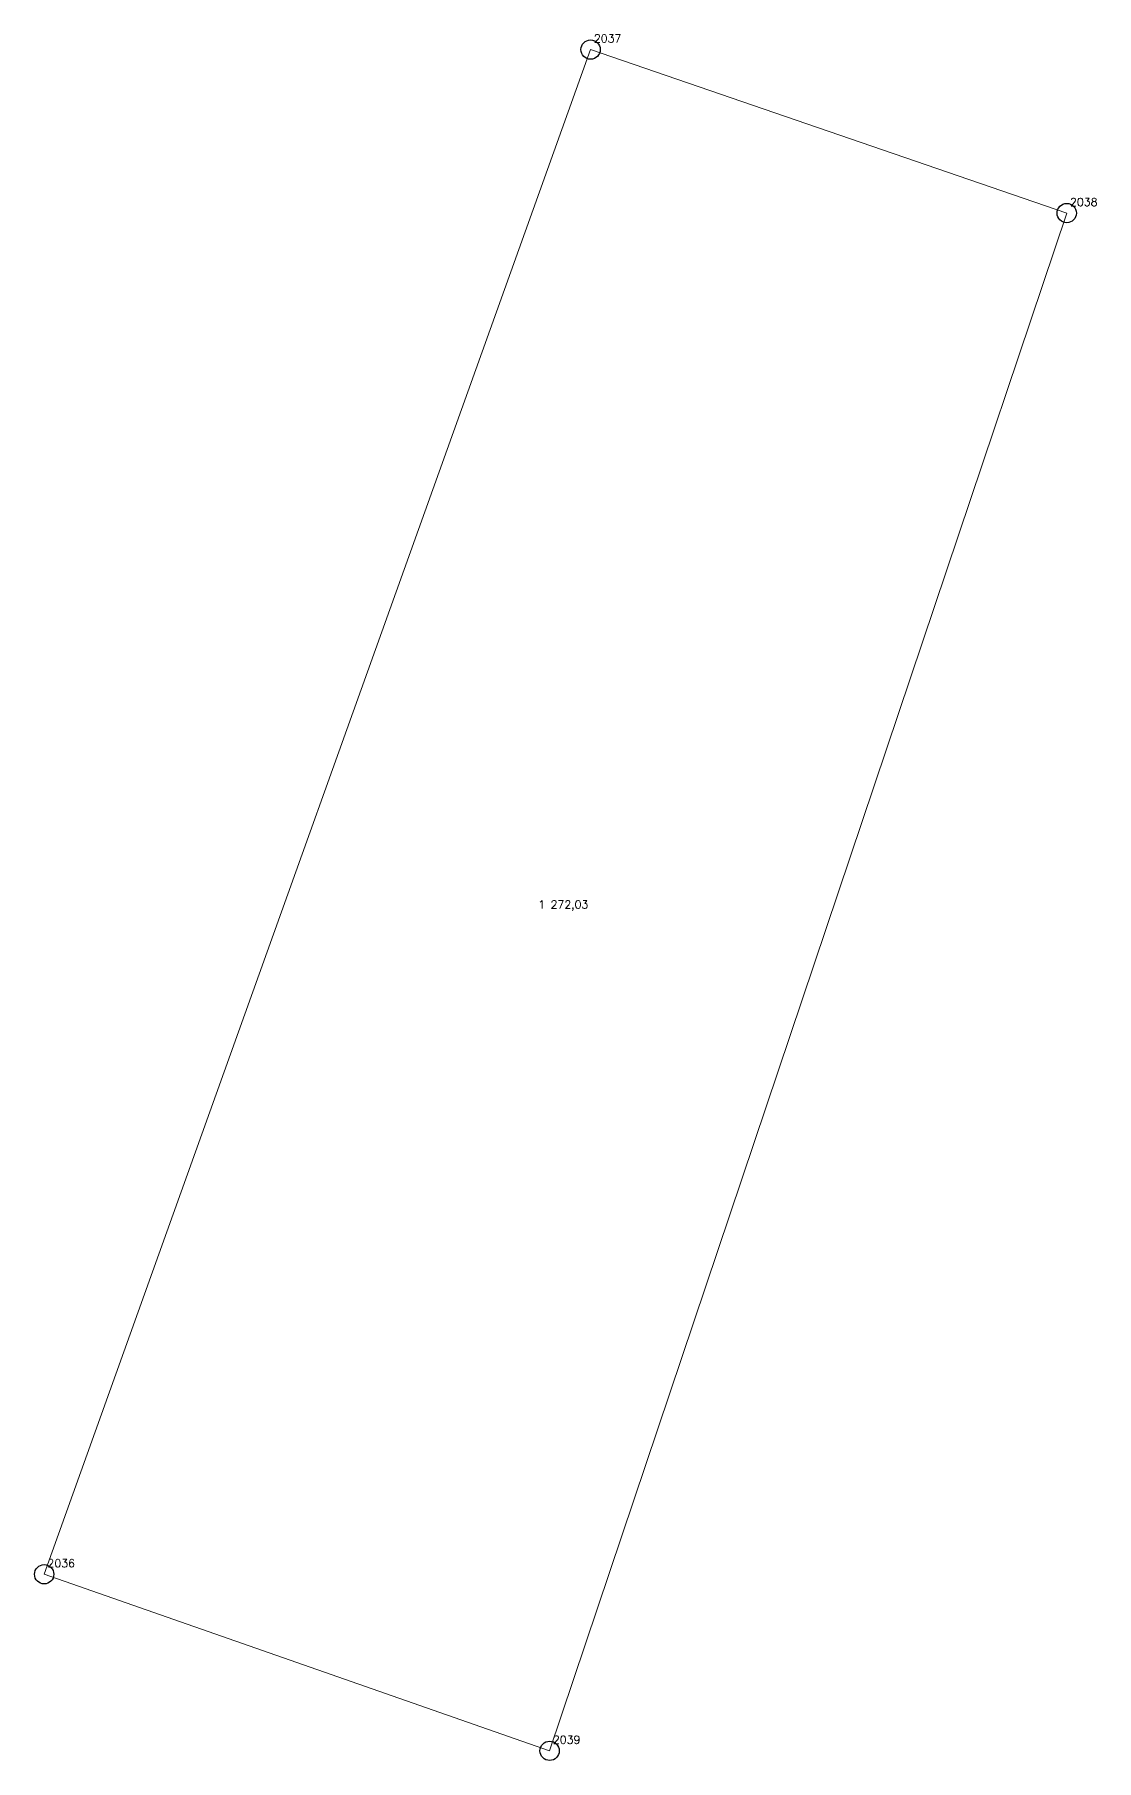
# Model space of a CAD drawing. Extents: x 1390702 to 1399289, y 354783 to 361029.
# Drawn here: x 1395440.6 to 1395481.9, y 359334.4 to 359401.5 of the extents above; entities that cross this region are included whole.
import ezdxf

# ---------------------------------------------------------------- set-up
doc = ezdxf.new("R2010")
doc.units = 0
doc.header["$PDMODE"] = 33
doc.header["$PDSIZE"] = 0.75
doc.layers.add('7 - разработанные границы территорий окн', color=7, linetype='Continuous')
doc.styles.get("Standard").update_dxf_attribs({"font": 'simplex.shx'})

msp = doc.modelspace()

# ---------------------------------------------------------------- linework, layer by layer
at = {"layer": '7 - разработанные границы территорий окн', "color": 7, "lineweight": 20}
msp.add_lwpolyline([(1395440.958, 359341.609), (1395462.199, 359400.882), (1395480.708, 359394.526), (1395460.607, 359334.746), (1395440.958, 359341.609)], close=True, dxfattribs=at)
at = {"layer": '7 - разработанные границы территорий окн'}
for p in [(1395462.199, 359400.882), (1395480.708, 359394.526), (1395440.958, 359341.609), (1395460.607, 359334.746)]:
    msp.add_point(p, dxfattribs=at)

# ---------------------------------------------------------------- texts
at = {"layer": '7 - разработанные границы территорий окн', "color": 7}
for s, p in [('2037', (1395462.328, 359401.157)), ('2038', (1395480.837, 359394.8)), ('1 272,03', (1395460.165, 359367.492)), ('2036', (1395441.088, 359341.883)), ('2039', (1395460.736, 359335.02))]:
    msp.add_text(s, height=0.3111, dxfattribs=at).set_placement(p)

doc.saveas('drawing.dxf')
